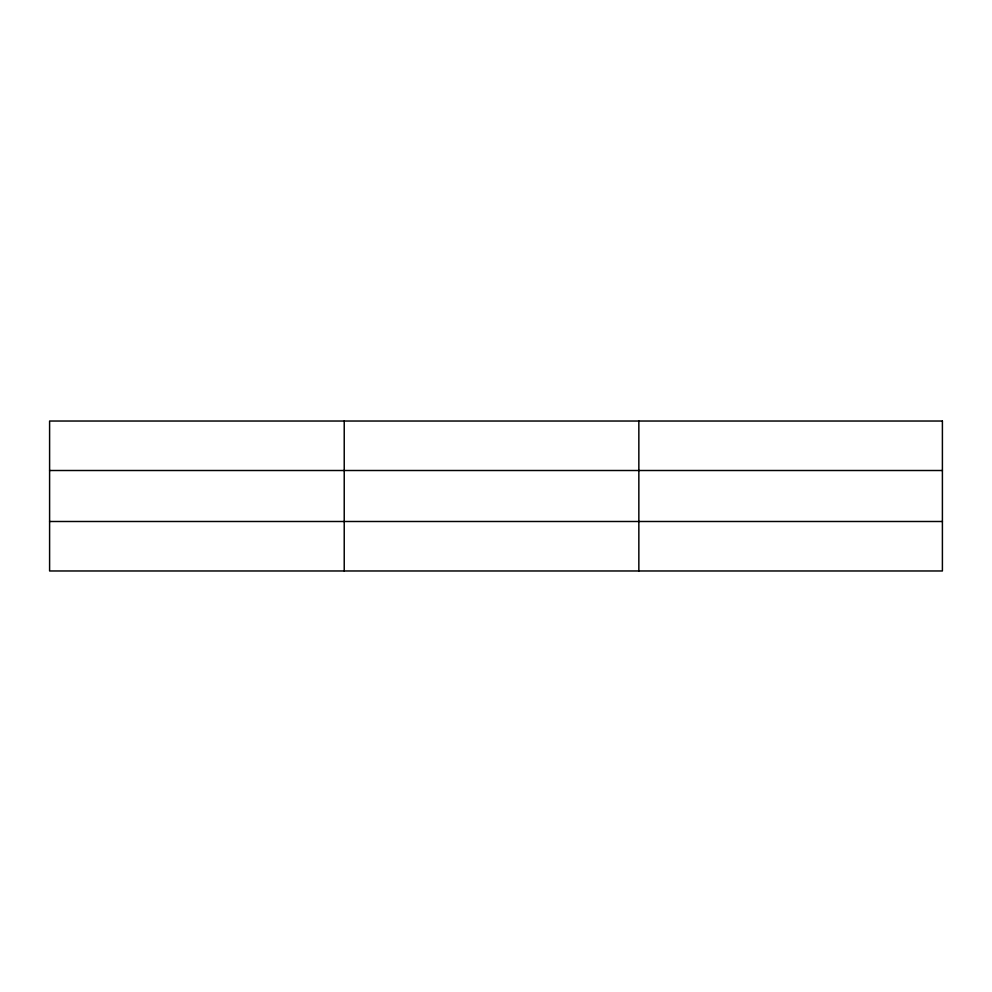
<?xml version="1.0" encoding="UTF-8"?>
<svg xmlns="http://www.w3.org/2000/svg" width="992" height="992" viewBox="0 0 992 992"><rect width="100%" height="100%" fill="white"/><g stroke="black" fill="none" stroke-linecap="round" stroke-linejoin="round"><path stroke-width="1.49" d="M344.224 570.97L344.224 421.03M638.848 570.97L638.848 421.03M49.6 470.506L942.4 470.506M49.6 521.494L942.4 521.494M942.4 421.03L942.4 570.97L49.6 570.97L49.6 421.03L942.4 421.03"/></g></svg>
